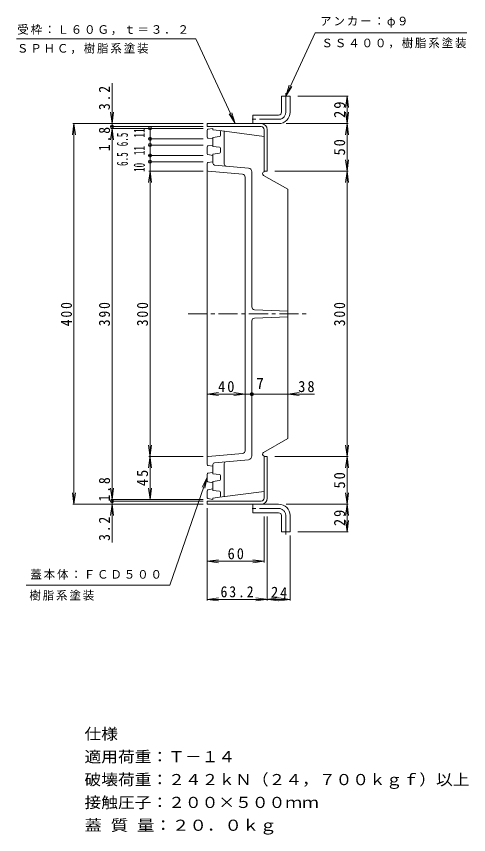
# Model space of a CAD drawing. Units: millimetres, scale not verified. Extents: x -695 to 700, y -548 to 457.
# Drawn here: x 224 to 700, y -404 to 456 of the extents above; entities that cross this region are included whole.
import ezdxf
from ezdxf.enums import TextEntityAlignment as Align

# ---------------------------------------------------------------- set-up
doc = ezdxf.new("R2010")
doc.units = ezdxf.units.MM
doc.header["$LTSCALE"] = 4
doc.header["$PDMODE"] = 32
doc.header["$PDSIZE"] = 3.2
doc.linetypes.add('CHAIN1', pattern=[8, 5, -1, 1, -1])
for name, color, linetype, lineweight in [('0-0', 3, 'Continuous', 9), ('0-1', 2, 'Continuous', 9), ('0-E', 7, 'Continuous', 9), ('0-F', 7, 'Continuous', 9)]:
    doc.layers.add(name, color=color, linetype=linetype, lineweight=lineweight)
doc.styles.add('ＭＳ ゴシック', font='')
doc.styles.get('ＭＳ ゴシック').set_extended_font_data('MS Gothic')

msp = doc.modelspace()

# ---------------------------------------------------------------- linework, layer by layer
at = {"layer": '0-0'}
for p, q in [((424.856, 328.971), (424.856, 336.276)), ((425.691, 337.263), (430.856, 338.124)), ((430.856, 336.624), (430.856, 338.124)), ((437.98, 335.733), (430.856, 336.624)), ((437.98, 335.733), (484.856, 329.624)), ((425.691, 327.984), (430.856, 327.124)), ((437.98, 329.514), (430.856, 328.624)), ((430.856, 319.124), (430.856, 328.624)), ((438.855, 330.506), (438.855, 334.741)), ((442.856, 300.408), (442.856, 335.098)), ((484.856, 292.624), (484.856, 329.624)), ((424.856, 311.471), (424.856, 318.777)), ((425.691, 319.763), (430.856, 320.624)), ((437.98, 318.233), (430.856, 319.124)), ((425.691, 310.484), (430.856, 309.624)), ((437.98, 312.014), (430.856, 311.124)), ((430.856, 301.458), (430.856, 311.124)), ((438.855, 313.006), (438.855, 317.241)), ((424.856, -15.029), (424.856, 301.276)), ((425.691, 302.263), (430.856, 303.124)), ((425.768, 293.044), (462.117, 289.863)), ((432.681, 299.466), (468.204, 296.357)), ((484.781, 292.604), (484.856, 292.624)), ((464.856, -0.627), (464.856, 286.875)), ((471.856, 150.508), (471.856, 292.373)), ((484.281, 288.752), (509.856, 274.124)), ((509.856, 12.124), (509.856, 274.124)), ((474.737, 147.51), (509.856, 146.124)), ((474.737, 138.737), (509.856, 140.124)), ((471.856, 135.74), (471.856, -6.125)), ((484.281, -2.505), (509.856, 12.124)), ((425.768, -6.796), (462.117, -3.616)), ((484.856, -6.376), (484.856, -43.376)), ((425.691, -16.016), (430.856, -16.876)), ((430.856, -15.211), (430.856, -24.876)), ((432.681, -13.218), (468.204, -10.11)), ((442.856, -14.161), (442.856, -48.85)), ((424.856, -25.224), (424.856, -32.529)), ((425.691, -24.237), (430.856, -23.376)), ((437.98, -25.767), (430.856, -24.876)), ((425.691, -33.516), (430.856, -34.376)), ((437.98, -31.986), (430.856, -32.876)), ((430.856, -32.876), (430.856, -42.376)), ((438.855, -26.759), (438.855, -30.994)), ((424.856, -42.724), (424.856, -50.029)), ((425.691, -41.737), (430.856, -40.876)), ((437.98, -43.267), (430.856, -42.376)), ((425.691, -51.016), (430.856, -51.876)), ((437.98, -49.486), (430.856, -50.376)), ((430.856, -50.376), (430.856, -51.876)), ((437.98, -49.486), (484.856, -43.376)), ((438.855, -44.259), (438.855, -48.494))]:
    msp.add_line(p, q, dxfattribs=at)
at = {"layer": '0-0', "linetype": 'CHAIN1'}
msp.add_line((404.856, 143.124), (529.856, 143.124), dxfattribs=at)
at = {"layer": '0-0'}
for centre, radius, start, end in [((425.856, 336.276), 1, 99.46231, 180), ((437.856, 334.741), 1, 0, 82.87497), ((425.856, 328.971), 1, 180, 260.53767), ((437.856, 330.506), 1, 277.12502, 0), ((425.856, 318.777), 1, 99.46231, 180), ((437.856, 317.241), 1, 0, 82.87497), ((425.856, 311.471), 1, 180, 260.53767), ((437.856, 313.006), 1, 277.12502, 0), ((425.856, 301.276), 1, 99.46231, 180), ((432.856, 301.458), 2, 180, 264.99934), ((425.856, 294.04), 1, 180, 264.99934), ((444.856, 300.408), 2, 180, 265.00041), ((467.856, 292.373), 4, 0, 84.99934), ((485.324, 290.575), 2.1, 104.99998, 240.23007), ((461.856, 286.875), 3, 2.17125, 84.99934), ((474.856, 150.508), 3, 180, 267.73949), ((474.856, 135.74), 3, 92.2605, 180), ((425.856, -7.793), 1, 95.00064, 180), ((461.856, -0.627), 3, 275.00064, 0), ((467.856, -6.125), 4, 275.00064, 0), ((485.324, -4.328), 2.1, 119.76991, 255), ((425.856, -15.029), 1, 180, 260.53767), ((432.856, -15.211), 2, 95.00064, 180), ((444.856, -14.161), 2, 94.99959, 180), ((425.856, -25.224), 1, 99.46231, 180), ((437.856, -26.759), 1, 1.40329, 82.87497), ((425.856, -32.529), 1, 180, 260.53767), ((437.856, -30.994), 1, 277.12502, 0), ((425.856, -42.724), 1, 99.46231, 180), ((425.856, -50.029), 1, 180, 260.53767), ((437.856, -44.259), 1, 1.40329, 82.87497), ((437.856, -48.494), 1, 277.12502, 0)]:
    msp.add_arc(centre, radius, start, end, dxfattribs=at)
at = {"layer": '0-1'}
for p, q in [((503.056, 372.124), (512.056, 372.124)), ((503.056, 355.124), (503.056, 372.124)), ((512.056, 355.124), (512.056, 372.124)), ((473.056, 343.124), (473.056, 352.124)), ((500.056, 352.124), (473.056, 352.124)), ((424.856, 339.924), (424.856, 343.124)), ((424.856, 343.124), (500.055, 343.124)), ((424.856, 339.924), (481.655, 339.924)), ((484.856, 293.124), (484.856, 336.724)), ((488.056, 293.124), (488.056, 336.724)), ((484.856, 293.124), (488.056, 293.124)), ((484.856, -6.876), (484.856, -50.476)), ((484.856, -6.876), (488.056, -6.876)), ((488.056, -6.876), (488.056, -50.476)), ((424.856, -53.676), (424.856, -56.876)), ((424.856, -53.676), (481.655, -53.676)), ((424.856, -56.876), (500.055, -56.876)), ((473.056, -56.876), (473.056, -65.876)), ((500.056, -65.876), (473.056, -65.876)), ((503.056, -68.876), (503.056, -85.876)), ((512.056, -68.876), (512.056, -85.876)), ((503.056, -85.876), (512.056, -85.876))]:
    msp.add_line(p, q, dxfattribs=at)
at = {"layer": '0-1', "linetype": 'CHAIN1'}
for p, q in [((507.555, 355.124), (507.555, 376.124)), ((500.055, 347.624), (469.056, 347.624)), ((500.055, -61.376), (469.056, -61.376)), ((507.555, -68.876), (507.555, -89.876))]:
    msp.add_line(p, q, dxfattribs=at)
for centre, start, end in [((500.055, 355.124), 270, 0), ((500.055, -68.876), 0, 90)]:
    msp.add_arc(centre, 7.5, start, end, dxfattribs=at)
at = {"layer": '0-1'}
for centre, radius, start, end in [((500.055, 355.124), 12, 270, 0), ((500.056, 355.124), 3, 270, 0), ((481.655, 336.724), 6.4, 0, 90), ((481.655, 336.724), 3.2, 0, 90), ((481.655, -50.476), 6.4, 270, 0), ((481.655, -50.476), 3.2, 270, 0), ((500.055, -68.876), 12, 0, 90), ((500.056, -68.876), 3, 0, 90)]:
    msp.add_arc(centre, radius, start, end, dxfattribs=at)
at = {"layer": '0-E'}
for p, q in [((538.5, 438.541), (507.555, 372.124)), ((538.5, 438.541), (697.735, 438.541)), ((507.555, 372.124), (511.16, 383.57)), ((507.555, 372.124), (514, 382.247)), ((454.437, 343.124), (447.993, 353.247)), ((454.437, 343.124), (450.833, 354.57)), ((424.856, -28.342), (419.495, -39.078)), ((385.674, -141.917), (234.596, -141.917))]:
    msp.add_line(p, q, dxfattribs=at)
for points in [[(224.274, 432.167), (412.951, 432.167), (454.437, 343.124)], [(385.674, -141.917), (424.856, -28.342), (422.456, -40.1)]]:
    msp.add_lwpolyline(points, dxfattribs=at)
at = {"layer": '0-F'}
for p, q in [((324.856, 385.501), (324.856, -97.141)), ((520.056, 372.124), (573.256, 372.124)), ((572.056, 372.124), (570.489, 360.226)), ((572.056, 343.124), (572.056, 372.124)), ((572.056, 372.124), (573.622, 360.226)), ((324.856, 343.124), (323.289, 355.021)), ((324.856, 343.124), (326.422, 355.021)), ((572.056, 343.124), (570.489, 355.021)), ((572.056, 343.124), (573.622, 355.021)), ((284.855, 343.124), (283.289, 331.226)), ((420.856, 343.124), (283.655, 343.124)), ((284.855, -56.876), (284.855, 343.124)), ((284.855, 343.124), (286.422, 331.226)), ((324.856, 338.124), (323.289, 326.226)), ((420.856, 339.924), (323.656, 339.924)), ((420.856, 338.124), (323.656, 338.124)), ((324.856, 338.124), (326.422, 326.226)), ((364.856, 338.124), (364.856, -51.876)), ((508.056, 343.124), (573.256, 343.124)), ((572.056, 343.124), (570.489, 331.226)), ((572.056, 293.124), (572.056, 343.124)), ((572.056, 343.124), (573.622, 331.226)), ((420.856, 327.124), (363.656, 327.124)), ((420.856, 320.624), (363.656, 320.624)), ((420.856, 309.624), (363.656, 309.624)), ((420.856, 303.124), (363.656, 303.124)), ((572.056, 293.124), (570.489, 305.021)), ((572.056, 293.124), (573.622, 305.021)), ((364.856, 293.124), (363.289, 281.226)), ((420.856, 293.124), (363.656, 293.124)), ((364.856, 293.124), (366.422, 281.226)), ((496.056, 293.124), (573.256, 293.124)), ((572.056, 293.124), (570.489, 281.226)), ((572.056, -6.876), (572.056, 293.124)), ((572.056, 293.124), (573.622, 281.226)), ((424.855, 58.799), (436.753, 60.366)), ((464.856, 58.799), (452.958, 60.366)), ((509.856, 58.799), (521.753, 60.366)), ((424.855, 58.799), (537.899, 58.799)), ((424.855, 58.799), (436.753, 57.233)), ((464.856, 58.799), (452.958, 57.233)), ((509.856, 58.799), (521.753, 57.233)), ((366.422, 5.021), (363.289, -18.774)), ((363.289, 5.021), (366.422, -18.774)), ((572.056, -6.876), (570.489, 5.021)), ((572.056, -6.876), (573.622, 5.021)), ((420.856, -6.876), (363.656, -6.876)), ((496.056, -6.876), (573.256, -6.876)), ((572.056, -6.876), (570.489, -18.774)), ((572.056, -56.876), (572.056, -6.876)), ((572.056, -6.876), (573.622, -18.774)), ((324.856, -51.876), (323.289, -39.979)), ((324.856, -51.876), (326.422, -39.979)), ((364.856, -51.876), (363.289, -39.979)), ((364.856, -51.876), (366.422, -39.979)), ((284.855, -56.876), (283.289, -44.979)), ((284.855, -56.876), (286.422, -44.979)), ((572.056, -56.876), (570.489, -44.979)), ((572.056, -56.876), (573.622, -44.979)), ((420.856, -56.876), (283.655, -56.876)), ((324.856, -56.876), (323.289, -68.774)), ((420.856, -51.876), (323.656, -51.876)), ((420.856, -53.676), (323.656, -53.676)), ((324.856, -56.876), (326.422, -68.774)), ((508.056, -56.876), (573.256, -56.876)), ((572.056, -56.876), (570.489, -68.774)), ((572.056, -85.876), (572.056, -56.876)), ((572.056, -56.876), (573.622, -68.774)), ((424.856, -60.876), (424.856, -158.076)), ((484.855, -69.876), (484.855, -118.076)), ((488.056, -69.876), (488.056, -158.076)), ((572.056, -85.876), (570.489, -73.979)), ((572.056, -85.876), (573.622, -73.979)), ((520.056, -85.876), (573.256, -85.876)), ((512.056, -89.876), (512.056, -158.076)), ((424.856, -116.876), (436.753, -115.31)), ((424.856, -116.876), (484.855, -116.876)), ((424.856, -116.876), (436.753, -118.443)), ((484.855, -116.876), (472.958, -115.31)), ((484.855, -116.876), (472.958, -118.443)), ((424.856, -156.876), (436.753, -155.31)), ((424.856, -156.876), (436.753, -158.443)), ((424.856, -156.876), (512.056, -156.876)), ((499.953, -158.443), (476.158, -155.31)), ((499.953, -155.31), (476.158, -158.443)), ((512.056, -156.876), (500.158, -155.31)), ((512.056, -156.876), (500.158, -158.443))]:
    msp.add_line(p, q, dxfattribs=at)
for p in [(324.856, 339.924), (364.856, 338.124), (364.856, 327.124), (364.856, 320.624), (364.856, 309.624), (364.856, 303.124), (471.856, 58.799), (324.856, -53.676)]:
    msp.add_point(p, dxfattribs=at)

# ---------------------------------------------------------------- texts
at = {"layer": '0-E', "char_height": 8.798, "attachment_point": 7, "style": 'ＭＳ ゴシック'}
for s, insert in [('\\T1.17;アンカー：φ９', (543.647, 443.99)), ('\\T1.17;受枠：Ｌ６０Ｇ，ｔ＝３．２', (225.273, 436.201)), ('\\T1.17;ＳＳ４００，樹脂系塗装', (545.096, 422.043)), ('\\T1.17;ＳＰＨＣ，樹脂系塗装', (224.886, 416.416)), ('\\T1.17;蓋本体：ＦＣＤ５００', (238.971, -136.094)), ('\\T1.17;樹脂系塗装', (237.989, -158.172))]:
    msp.add_mtext(s, dxfattribs=dict(at, insert=insert))
at = {"layer": '0-F', "color": 3, "style": 'ＭＳ ゴシック', "width": 0.6}
for s, p in [('11', (362.856, 328.495)), ('6.5', (345.042, 319.278)), ('11', (362.856, 309.993)), ('6.5', (345.042, 298.634)), ('10', (362.856, 292.27))]:
    msp.add_text(s, height=11.73, rotation=90, dxfattribs=at).set_placement(p, align=Align.BOTTOM_LEFT)
at = {"layer": '0-F', "color": 2, "style": 'ＭＳ ゴシック'}
msp.add_text('7', height=11.73, dxfattribs=at).set_placement((476.533, 60.799), align=Align.BOTTOM_LEFT)
for s, width, p in [('仕様', 1.1, (295.894, -307.647)), ('適用荷重：Ｔ－１４', 1.1, (295.894, -331.647)), ('破壊荷重：２４２ｋＮ（２４，７００ｋｇｆ）以上', 1.1, (295.894, -355.647)), ('接触圧子：２００×５００ｍｍ', 1.1, (295.894, -379.647)), ('蓋 質 量：２０．０ｋｇ', 1.15, (295.894, -403.647))]:
    msp.add_text(s, height=11.73, dxfattribs=dict(at, width=width)).set_placement(p, align=Align.BOTTOM_LEFT)
at = {"layer": '0-F', "color": 2, "char_height": 11.73, "attachment_point": 7, "style": 'ＭＳ ゴシック'}
for s, insert, rotation in [('\\T1.27;\\W0.9;3.2', (322.856, 357.326), 90), ('\\T1.27;\\W0.95;29', (570.056, 349.124), 90), ('\\T1.27;\\W0.9;1.8', (322.856, 314.205), 90), ('\\T1.27;\\W0.95;50', (570.056, 309.624), 90), ('\\T1.27;\\W0.9;400', (282.855, 130.124), 90), ('\\T1.27;\\W0.9;390', (322.856, 130.124), 90), ('\\T1.27;\\W0.9;300', (362.856, 130.124), 90), ('\\T1.27;\\W0.9;300', (570.056, 130.124), 90), ('\\T1.27;\\W0.95;45', (362.856, -37.876), 90), ('\\T1.27;\\W0.95;50', (570.056, -40.376), 90), ('\\T1.27;\\W0.9;1.8', (322.856, -54.007), 90), ('\\T1.27;\\W0.95;29', (570.056, -79.876), 90), ('\\T1.27;\\W0.9;3.2', (322.856, -95.447), 90), ('\\T1.27;\\W0.95;24', (491.666, -155.054), 357.138)]:
    msp.add_mtext(s, dxfattribs=dict(at, insert=insert, rotation=rotation))
for s, insert in [('\\T1.27;\\W0.95;40', (436.356, 60.799)), ('\\T1.27;\\W0.95;38', (520.638, 60.799)), ('\\T1.27;\\W0.95;60', (446.355, -114.876)), ('\\T1.28;\\W0.9;63.2', (438.956, -154.876))]:
    msp.add_mtext(s, dxfattribs=dict(at, insert=insert))

doc.saveas('drawing.dxf')
